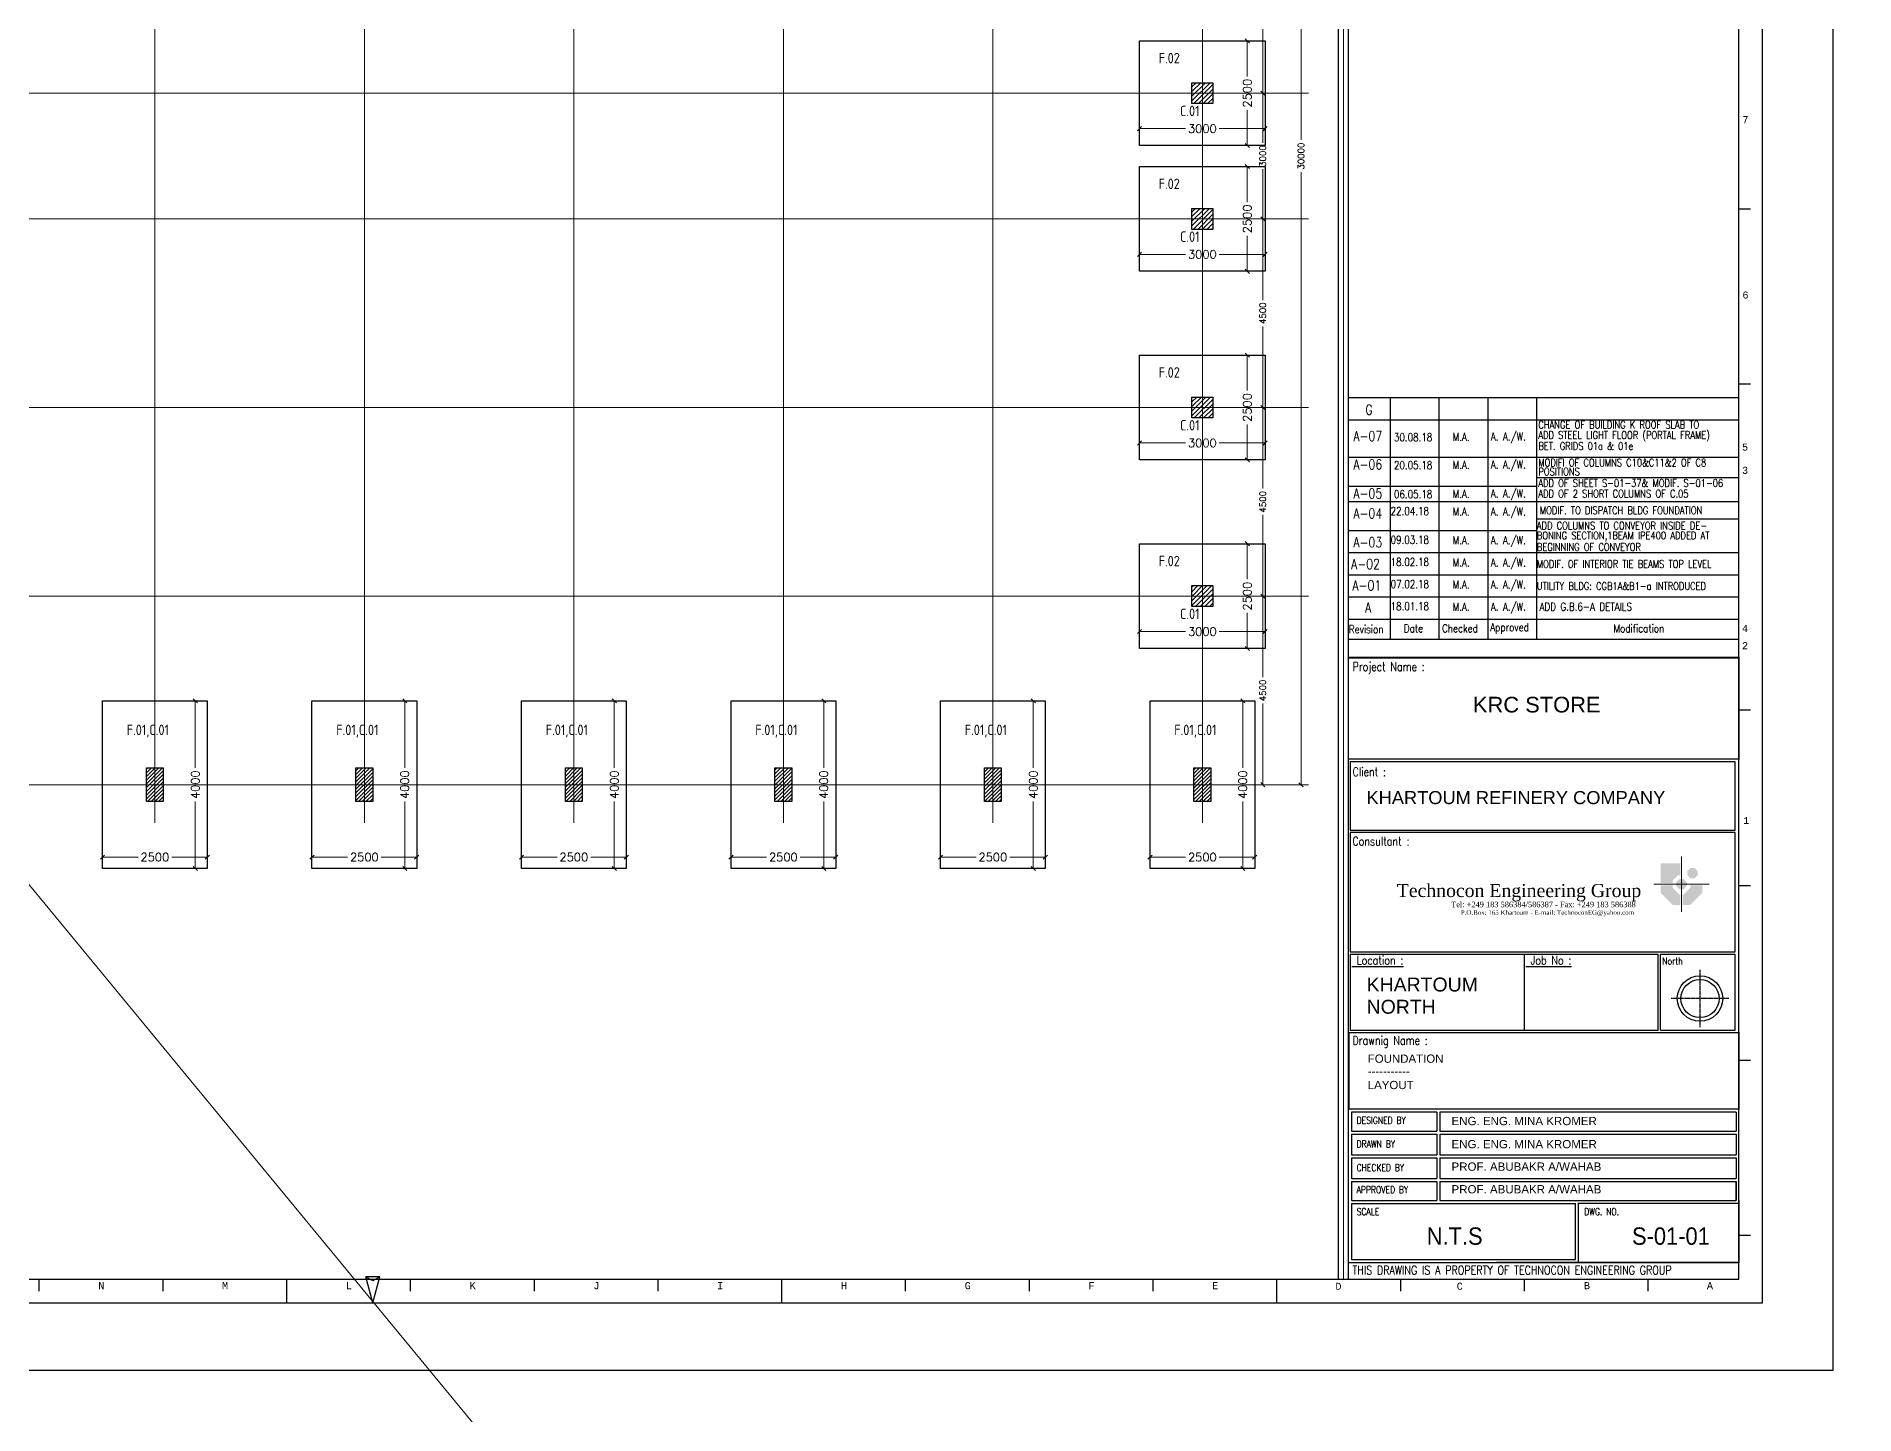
# Model space of a CAD drawing. Header units: millimetres. Extents: x -388065 to 2372687422, y -192755 to 667797.
# Drawn here: x 1440771 to 1484166, y 513624 to 546509 of the extents above; entities that cross this region are included whole.
import ezdxf

# ---------------------------------------------------------------- set-up
doc = ezdxf.new("R2010")
doc.units = ezdxf.units.MM
doc.linetypes.add('AXES', pattern=[50.8, 31.75, -6.35, 6.35, -6.35])
doc.linetypes.add('CENTER', pattern=[2, 1.25, -0.25, 0.25, -0.25])
for name, color, linetype in [('Label', 192, 'Continuous'), ('LABLE', 5, 'Continuous'), ('LOGO', 250, 'Continuous'), ('T-BLOCK', 7, 'Continuous')]:
    doc.layers.add(name, color=color, linetype=linetype)
for name, color, linetype, lineweight in [('STR-CL', 1, 'CENTER', 9), ('STR-CONC', 3, 'Continuous', 30), ('STR-DIM', 1, 'Continuous', 9), ('STR-GRID', 248, 'Continuous', 9), ('STR-HATCH', 4, 'Continuous', 9), ('STR-STEEL_IN_SEC', 6, 'Continuous', 15), ('STR-TEXT', 7, 'Continuous', 9)]:
    doc.layers.add(name, color=color, linetype=linetype, lineweight=lineweight)
doc.styles.add('Arial', font='arial.ttf', dxfattribs={"height": 635})
doc.styles.add('MINA_MM', font='romans.shx', dxfattribs={"height": 200})
doc.styles.add('MINA_MM_LAYOUT', font='dim.shx', dxfattribs={"height": 250})
doc.styles.add('MINA_MM_S', font='romans.shx', dxfattribs={"height": 150})
doc.styles.add('MZBI', font='times.ttf', dxfattribs={"height": 0.35})
doc.styles.add('MZBOLT', font='times.ttf', dxfattribs={"height": 0.5})
doc.styles.add('ROMAND', font='romand__.ttf', dxfattribs={"height": 0.22})
doc.styles.add('STANDART', font='MONOTXT.shx')
doc.dimstyles.new('MINA_MM', dxfattribs={"dimtxt": 200, "dimasz": 100, "dimexe": 100, "dimexo": 100, "dimgap": 50, "dimtad": 0, "dimdec": 0, "dimzin": 0, "dimdsep": 46, "dimtxsty": 'MINA_MM', "dimblk": 'OBLIQUE', "dimcen": 0.09, "dimclrd": 256, "dimclre": 256, "dimclrt": 7, "dimadec": 0, "dimazin": 0, "dimtfac": 1, "dimtdec": 0, "dimtix": 1, "dimtofl": 0, "dimtmove": 0, "dimatfit": 0, "dimfxl": 1, "dimtolj": 1, "dimtzin": 0, "dimlwd": -1, "dimlwe": -1, "dimarcsym": 0})
doc.dimstyles.new('MINA_MM_S', dxfattribs={"dimtxt": 150, "dimasz": 100, "dimexe": 100, "dimexo": 100, "dimgap": 50, "dimtad": 0, "dimdec": 0, "dimzin": 0, "dimdsep": 46, "dimtxsty": 'MINA_MM_S', "dimblk": 'OBLIQUE', "dimcen": 0.09, "dimclrd": 256, "dimclre": 256, "dimclrt": 7, "dimadec": 0, "dimazin": 0, "dimtfac": 1, "dimtdec": 0, "dimtix": 1, "dimtofl": 0, "dimtmove": 0, "dimatfit": 0, "dimfxl": 1, "dimtolj": 1, "dimtzin": 0, "dimlwd": -1, "dimlwe": -1, "dimarcsym": 0})

# ---------------------------------------------------------------- blocks, each defined once
blk = doc.blocks.new('_OBLIQUE')
at = {"color": 0, "linetype": 'ByBlock'}
blk.add_line((-0.5, -0.5), (0.5, 0.5), dxfattribs=at)
blk = doc.blocks.new('*D1458')
at = {"layer": 'Defpoints', "color": 0, "ltscale": 10, "transparency": 16777216}
for p in [(1468599, 549654), (1468599, 545154), (1470041, 545154)]:
    blk.add_point(p, dxfattribs=at)
at = {"layer": 'STR-DIM', "ltscale": 10, "transparency": 16777216}
for p, q in [((1468699, 549654), (1470141, 549654)), ((1470041, 549654), (1470041, 547718)), ((1470041, 545154), (1470041, 547089)), ((1468699, 545154), (1470141, 545154))]:
    blk.add_line(p, q, dxfattribs=at)
at = {"layer": 'STR-DIM', "ltscale": 10, "transparency": 16777216, "xscale": 100, "yscale": 100, "zscale": 100}
for p, rotation in [((1470041, 549654), 90), ((1470041, 545154), 270)]:
    blk.add_blockref('_OBLIQUE', p, dxfattribs=dict(at, rotation=rotation))
at = {"layer": 'STR-DIM', "color": 7, "ltscale": 10, "transparency": 16777216, "insert": (1470041, 547404), "char_height": 150, "attachment_point": 5, "rotation": 90, "style": 'MINA_MM_S'}
blk.add_mtext('\\A1;4500', dxfattribs=at)
blk = doc.blocks.new('*D1459')
at = {"layer": 'Defpoints', "color": 0, "ltscale": 10, "transparency": 16777216}
for p in [(1468599, 545154), (1468599, 542154), (1470041, 542154)]:
    blk.add_point(p, dxfattribs=at)
at = {"layer": 'STR-DIM', "ltscale": 10, "transparency": 16777216}
for p, q in [((1468699, 545154), (1470141, 545154)), ((1470041, 545154), (1470041, 543968)), ((1470041, 542154), (1470041, 543339)), ((1468699, 542154), (1470141, 542154))]:
    blk.add_line(p, q, dxfattribs=at)
at = {"layer": 'STR-DIM', "ltscale": 10, "transparency": 16777216, "xscale": 100, "yscale": 100, "zscale": 100}
for p, rotation in [((1470041, 545154), 90), ((1470041, 542154), 270)]:
    blk.add_blockref('_OBLIQUE', p, dxfattribs=dict(at, rotation=rotation))
at = {"layer": 'STR-DIM', "color": 7, "ltscale": 10, "transparency": 16777216, "insert": (1470041, 543654), "char_height": 150, "attachment_point": 5, "rotation": 90, "style": 'MINA_MM_S'}
blk.add_mtext('\\A1;3000', dxfattribs=at)
blk = doc.blocks.new('*D1460')
at = {"layer": 'Defpoints', "color": 0, "ltscale": 10, "transparency": 16777216}
for p in [(1468599, 542154), (1468599, 537654), (1470041, 537654)]:
    blk.add_point(p, dxfattribs=at)
at = {"layer": 'STR-DIM', "ltscale": 10, "transparency": 16777216}
for p, q in [((1468699, 542154), (1470141, 542154)), ((1470041, 542154), (1470041, 540218)), ((1470041, 537654), (1470041, 539589)), ((1468699, 537654), (1470141, 537654))]:
    blk.add_line(p, q, dxfattribs=at)
at = {"layer": 'STR-DIM', "ltscale": 10, "transparency": 16777216, "xscale": 100, "yscale": 100, "zscale": 100}
for p, rotation in [((1470041, 542154), 90), ((1470041, 537654), 270)]:
    blk.add_blockref('_OBLIQUE', p, dxfattribs=dict(at, rotation=rotation))
at = {"layer": 'STR-DIM', "color": 7, "ltscale": 10, "transparency": 16777216, "insert": (1470041, 539904), "char_height": 150, "attachment_point": 5, "rotation": 90, "style": 'MINA_MM_S'}
blk.add_mtext('\\A1;4500', dxfattribs=at)
blk = doc.blocks.new('*D1461')
at = {"layer": 'Defpoints', "color": 0, "ltscale": 10, "transparency": 16777216}
for p in [(1468599, 537654), (1468599, 533154), (1470041, 533154)]:
    blk.add_point(p, dxfattribs=at)
at = {"layer": 'STR-DIM', "ltscale": 10, "transparency": 16777216}
for p, q in [((1468699, 537654), (1470141, 537654)), ((1470041, 537654), (1470041, 535718)), ((1470041, 533154), (1470041, 535089)), ((1468699, 533154), (1470141, 533154))]:
    blk.add_line(p, q, dxfattribs=at)
at = {"layer": 'STR-DIM', "ltscale": 10, "transparency": 16777216, "xscale": 100, "yscale": 100, "zscale": 100}
for p, rotation in [((1470041, 537654), 90), ((1470041, 533154), 270)]:
    blk.add_blockref('_OBLIQUE', p, dxfattribs=dict(at, rotation=rotation))
at = {"layer": 'STR-DIM', "color": 7, "ltscale": 10, "transparency": 16777216, "insert": (1470041, 535404), "char_height": 150, "attachment_point": 5, "rotation": 90, "style": 'MINA_MM_S'}
blk.add_mtext('\\A1;4500', dxfattribs=at)
blk = doc.blocks.new('S.C.01.PLAN')
at = {"layer": 'STR-HATCH'}
h = blk.add_hatch(dxfattribs=at)
h.set_pattern_fill('ANSI31', color=256, scale=500)
h.set_pattern_definition([(45, (0, 0), (-44.194, 44.194), [])])
h.paths.add_polyline_path([(200, 150), (200, -650), (-200, -650), (-200, 150)])
at = {"layer": 'STR-CL'}
for p, q in [((0, 196), (0, -700)), ((-250, -250), (250, -250))]:
    blk.add_line(p, q, dxfattribs=at)
at = {"layer": 'STR-CONC', "ltscale": 10}
blk.add_lwpolyline([(200, 150), (200, -650), (-200, -650), (-200, 150)], close=True, dxfattribs=at)
blk = doc.blocks.new('S.C.02.PLAN')
at = {"layer": 'STR-HATCH'}
h = blk.add_hatch(dxfattribs=at)
h.set_pattern_fill('ANSI31', color=256, scale=625)
h.set_pattern_definition([(45, (-62.5, 0), (-55.243, 55.243), [])])
h.paths.add_polyline_path([(0, -250), (0, 250), (500, 250), (500, -250)])
at = {"layer": 'STR-CL'}
for p, q in [((-62.5, 0), (562.5, 0)), ((250, 312.5), (250, -312.5))]:
    blk.add_line(p, q, dxfattribs=at)
at = {"layer": 'STR-CONC', "ltscale": 10}
blk.add_lwpolyline([(0, -250), (0, 250), (500, 250), (500, -250)], close=True, dxfattribs=at)
blk = doc.blocks.new('*D1586')
at = {"layer": 'Defpoints', "color": 0, "ltscale": 10, "transparency": 16777216}
for p in [(1468599, 558652), (1468599, 528652), (1470954, 528652)]:
    blk.add_point(p, dxfattribs=at)
at = {"layer": 'STR-DIM', "ltscale": 10, "transparency": 16777216}
for p, q in [((1468699, 558652), (1471054, 558652)), ((1470954, 558652), (1470954, 544038)), ((1470954, 528652), (1470954, 543266)), ((1468699, 528652), (1471054, 528652))]:
    blk.add_line(p, q, dxfattribs=at)
at = {"layer": 'STR-DIM', "ltscale": 10, "transparency": 16777216, "xscale": 100, "yscale": 100, "zscale": 100}
for p, rotation in [((1470954, 558652), 90), ((1470954, 528652), 270)]:
    blk.add_blockref('_OBLIQUE', p, dxfattribs=dict(at, rotation=rotation))
at = {"layer": 'STR-DIM', "color": 7, "ltscale": 10, "transparency": 16777216, "insert": (1470954, 543652), "char_height": 150, "attachment_point": 5, "rotation": 90, "style": 'MINA_MM_S'}
blk.add_mtext('\\A1;30000', dxfattribs=at)
blk = doc.blocks.new('*D1737')
at = {"layer": 'Defpoints', "color": 0, "transparency": 16777216}
for p in [(1250, 2000), (964, -2000), (1250, -2000)]:
    blk.add_point(p, dxfattribs=at)
at = {"layer": 'STR-DIM', "transparency": 16777216}
for p, q in [((1150, 2000), (864, 2000)), ((964, 2000), (964, 402)), ((964, -2000), (964, -402)), ((1150, -2000), (864, -2000))]:
    blk.add_line(p, q, dxfattribs=at)
at = {"layer": 'STR-DIM', "transparency": 16777216, "xscale": 100, "yscale": 100, "zscale": 100}
for p, rotation in [((964, 2000), 90), ((964, -2000), 270)]:
    blk.add_blockref('_OBLIQUE', p, dxfattribs=dict(at, rotation=rotation))
at = {"layer": 'STR-DIM', "color": 7, "transparency": 16777216, "insert": (964, 0), "char_height": 200, "attachment_point": 5, "rotation": 90, "style": 'MINA_MM'}
blk.add_mtext('\\A1;4000', dxfattribs=at)
blk = doc.blocks.new('*D1738')
at = {"layer": 'Defpoints', "color": 0, "transparency": 16777216}
for p in [(1250, -1728), (-1250, -2000), (1250, -2000)]:
    blk.add_point(p, dxfattribs=at)
at = {"layer": 'STR-DIM', "transparency": 16777216}
for p, q in [((-1250, -1900), (-1250, -1628)), ((-1250, -1728), (-402, -1728)), ((1250, -1728), (402, -1728)), ((1250, -1900), (1250, -1628))]:
    blk.add_line(p, q, dxfattribs=at)
at = {"layer": 'STR-DIM', "transparency": 16777216, "xscale": 100, "yscale": 100, "zscale": 100, "rotation": 180}
blk.add_blockref('_OBLIQUE', (-1250, -1728), dxfattribs=at)
at = {"layer": 'STR-DIM', "transparency": 16777216, "xscale": 100, "yscale": 100, "zscale": 100}
blk.add_blockref('_OBLIQUE', (1250, -1728), dxfattribs=at)
at = {"layer": 'STR-DIM', "color": 7, "transparency": 16777216, "insert": (0, -1728), "char_height": 200, "attachment_point": 5, "style": 'MINA_MM'}
blk.add_mtext('\\A1;2500', dxfattribs=at)
blk = doc.blocks.new('*D1772')
at = {"layer": 'Defpoints', "color": 0, "transparency": 16777216}
for p in [(1500, 1250), (1071, -1250), (1500, -1250)]:
    blk.add_point(p, dxfattribs=at)
at = {"layer": 'STR-DIM', "transparency": 16777216}
for p, q in [((1400, 1250), (971, 1250)), ((1071, 1250), (1071, 402)), ((1071, -1250), (1071, -402)), ((1400, -1250), (971, -1250))]:
    blk.add_line(p, q, dxfattribs=at)
at = {"layer": 'STR-DIM', "transparency": 16777216, "xscale": 100, "yscale": 100, "zscale": 100}
for p, rotation in [((1071, 1250), 90), ((1071, -1250), 270)]:
    blk.add_blockref('_OBLIQUE', p, dxfattribs=dict(at, rotation=rotation))
at = {"layer": 'STR-DIM', "color": 7, "transparency": 16777216, "insert": (1071, 0), "char_height": 200, "attachment_point": 5, "rotation": 90, "style": 'MINA_MM'}
blk.add_mtext('\\A1;2500', dxfattribs=at)
blk = doc.blocks.new('*D1773')
at = {"layer": 'Defpoints', "color": 0, "transparency": 16777216}
for p in [(1500, -846), (-1500, -1250), (1500, -1250)]:
    blk.add_point(p, dxfattribs=at)
at = {"layer": 'STR-DIM', "transparency": 16777216}
for p, q in [((-1500, -1150), (-1500, -746)), ((-1500, -846), (-402, -846)), ((1500, -846), (402, -846)), ((1500, -1150), (1500, -746))]:
    blk.add_line(p, q, dxfattribs=at)
at = {"layer": 'STR-DIM', "transparency": 16777216, "xscale": 100, "yscale": 100, "zscale": 100, "rotation": 180}
blk.add_blockref('_OBLIQUE', (-1500, -846), dxfattribs=at)
at = {"layer": 'STR-DIM', "transparency": 16777216, "xscale": 100, "yscale": 100, "zscale": 100}
blk.add_blockref('_OBLIQUE', (1500, -846), dxfattribs=at)
at = {"layer": 'STR-DIM', "color": 7, "transparency": 16777216, "insert": (0, -846), "char_height": 200, "attachment_point": 5, "style": 'MINA_MM'}
blk.add_mtext('\\A1;3000', dxfattribs=at)
blk = doc.blocks.new('LABLE')
blk.add_line((73945, 22524), (79751, 22524))
at = {"layer": 'Label', "color": 7}
for p, q in [((80430, 0), (80430, 56070)), ((68251, 679), (68251, 55391)), ((68531, 679), (68531, 55391)), ((79751, 679), (79751, 55391)), ((80090, 31427), (79751, 31427)), ((80090, 26400), (79751, 26400)), ((68531, 26008), (79751, 26008)), ((79751, 679), (79751, 17025)), ((80090, 17025), (79751, 17025)), ((68524, 15634), (79751, 15634)), ((68531, 15634), (79751, 15634)), ((79751, 11997), (80090, 11997)), ((79751, 6970), (80090, 6970)), ((79751, 2946), (79751, 1158)), ((79751, 1943), (80090, 1943)), ((79751, 1158), (72787, 1158)), ((679, 679), (79751, 679)), ((30911, 340), (30911, 679)), ((34468, 340), (34468, 679)), ((38025, 0), (38025, 679)), ((40697, 745), (40298, 745)), ((40498, 0), (40298, 745)), ((40498, 630), (40298, 745)), ((40498, 0), (40697, 745)), ((40697, 745), (40498, 630)), ((41582, 340), (41582, 679)), ((45139, 340), (45139, 679)), ((48696, 340), (48696, 679)), ((52253, 0), (52253, 679)), ((55809, 340), (55809, 679)), ((59366, 340), (59366, 679)), ((62923, 340), (62923, 679)), ((66480, 0), (66480, 679)), ((68531, 679), (79751, 679)), ((70037, 340), (70037, 679)), ((73594, 340), (73594, 679)), ((77151, 340), (77151, 679)), ((0, 0), (80430, 0))]:
    blk.add_line(p, q, dxfattribs=at)
at = {"layer": 'Label', "color": 253, "linetype": 'Continuous'}
for p, q in [((69745, 19073), (69745, 26008)), ((71145, 19073), (71145, 26008)), ((72545, 19073), (72545, 26008)), ((73945, 19073), (73945, 26008)), ((68531, 25372), (79751, 25372)), ((68531, 24300), (79751, 24300)), ((73945, 23711), (79751, 23711)), ((68531, 23464), (73945, 23464)), ((68531, 23020), (79751, 23020)), ((68531, 22192), (73945, 22192)), ((68531, 21556), (79751, 21556)), ((68531, 20920), (79751, 20920)), ((68531, 20284), (79751, 20284))]:
    blk.add_line(p, q, dxfattribs=at)
at = {"layer": 'Label', "color": 7, "linetype": 'Continuous'}
for p, q in [((68531, 19648), (79751, 19648)), ((68531, 19073), (79751, 19073)), ((68531, 18538), (79751, 18538)), ((79651, 15543), (68580, 15543)), ((68580, 15543), (68580, 13583)), ((68580, 13583), (79651, 13583)), ((68580, 13513), (68580, 10090)), ((68580, 10090), (79651, 10090)), ((68580, 10020), (77431, 10020)), ((73580, 10020), (73580, 7835)), ((77501, 10020), (79651, 10020)), ((77501, 7835), (79651, 7835)), ((71078, 5482), (68624, 5482)), ((68624, 5482), (68624, 4932)), ((71078, 5482), (71078, 4932)), ((79675, 5482), (71163, 5482)), ((71163, 5482), (71163, 4932)), ((79675, 5482), (79675, 4932)), ((68624, 4932), (71078, 4932)), ((68624, 4847), (68624, 4255)), ((68624, 4847), (71078, 4847)), ((71078, 4847), (71078, 4255)), ((71163, 4932), (79675, 4932)), ((71163, 4847), (79675, 4847)), ((71163, 4847), (71163, 4255)), ((79675, 4847), (79675, 4255)), ((68624, 4255), (71078, 4255)), ((71163, 4255), (79675, 4255)), ((68624, 4170), (71078, 4170)), ((68624, 4170), (68624, 3578)), ((71078, 4170), (71078, 3578)), ((71163, 4170), (79675, 4170)), ((71163, 4170), (71163, 3578)), ((79675, 4170), (79675, 3578)), ((68624, 3578), (71078, 3578)), ((68624, 3493), (68624, 2943)), ((68624, 3493), (71078, 3493)), ((71078, 3493), (71078, 2943)), ((71163, 3578), (79675, 3578)), ((71163, 3493), (79675, 3493)), ((71163, 3493), (71163, 2943)), ((77221, 3493), (79675, 3493)), ((79675, 3493), (79675, 2943)), ((68624, 2943), (71078, 2943)), ((68624, 2859), (68624, 1251)), ((68624, 2859), (75055, 2859)), ((71163, 2943), (79675, 2943)), ((75055, 1251), (75055, 2859)), ((77221, 2943), (79675, 2943)), ((68531, 1158), (79751, 1158))]:
    blk.add_line(p, q, dxfattribs=at)
at = {"layer": 'Label', "color": 240, "linetype": 'AXES'}
for p, q in [((78636, 7919), (78636, 9571)), ((79462, 8745), (77810, 8745))]:
    blk.add_line(p, q, dxfattribs=at)
at = {"layer": 'Label', "color": 7, "const_width": 30}
blk.add_lwpolyline([(68391, 679), (68391, 55391)], dxfattribs=at)
at = {"layer": 'Label', "color": 7, "const_width": 20}
for points in [[(79765, 15620), (79765, 18552), (68517, 18552), (68517, 15620)], [(79765, 5558), (79765, 7772), (68531, 7772), (68531, 5558)], [(79768, 2867), (75131, 2867), (75131, 1158), (79768, 1158)], [(79760, 2859), (75140, 2859), (75140, 1166), (79760, 1166)], [(79751, 2850), (75148, 2850), (75148, 1175), (79751, 1175)]]:
    blk.add_lwpolyline(points, close=True, dxfattribs=at)
at = {"layer": 'Label', "color": 7}
for points in [[(79758, 15627), (79758, 18545), (68524, 18545), (68524, 15627)], [(79751, 5572), (79751, 7758), (68545, 7758), (68545, 5572)]]:
    blk.add_lwpolyline(points, close=True, dxfattribs=at)
at = {"layer": 'Label', "color": 7, "linetype": 'Continuous'}
for points in [[(79651, 13583), (79651, 15543)], [(79651, 10090), (79651, 13513), (68580, 13513)], [(68580, 10020), (68580, 7835), (77431, 7835), (77431, 10020)], [(77501, 7835), (77501, 10020)], [(79651, 7835), (79651, 10020)], [(79675, 2943), (79675, 3493)], [(68624, 1251), (75055, 1251)]]:
    blk.add_lwpolyline(points, dxfattribs=at)
for major_axis, start_param, end_param in [((-652, 0), 3.141593, 9.424778), ((548, 0), 0, 6.283185)]:
    blk.add_ellipse((78636, 8745), major_axis=major_axis, ratio=1, start_param=start_param, end_param=end_param, dxfattribs=at)
at = {"layer": 'Label', "color": 7, "style": 'STANDART', "width": 1}
for s, p in [('7', (79854, 33893)), ('6', (79854, 28856)), ('5', (79843, 24487)), ('3', (79843, 23819)), ('4', (79843, 19276)), ('2', (79843, 18782)), ('1', (79877, 13762)), ('N', (32607, 394)), ('M', (36164, 394)), ('L', (39721, 394)), ('K', (43278, 394)), ('J', (46835, 394)), ('I', (50391, 394)), ('H', (53948, 394)), ('G', (57505, 394)), ('F', (61062, 394)), ('E', (64619, 394)), ('D', (68158, 377)), ('C', (71643, 377)), ('B', (75300, 394)), ('A', (78834, 394))]:
    blk.add_text(s, height=203, dxfattribs=at).set_placement(p)
at = {"layer": 'Label', "color": 7, "linetype": 'Continuous', "style": 'ROMAND', "width": 0.8}
for s, height, p in [('G', 287, (69023, 25518)), ('ADD STEEL LIGHT FLOOR (PORTAL FRAME)', 218.47, (73991, 24824)), ('CHANGE OF BUILDING K ROOF SLAB TO', 218.47, (73991, 25120)), ('A-07', 287.5, (68675, 24760)), ('30.08.18', 230, (69840, 24757)), ('M.A.', 230, (71528, 24767)), ('A. A./W.', 230, (72625, 24779)), ('BET. GRIDS 01a & 01e ', 218.47, (73991, 24509)), ('A-06', 287.5, (68675, 23946)), ('20.05.18', 230, (69840, 23953)), ('M.A.', 230, (71528, 23963)), ('A. A./W.', 230, (72625, 23976)), ('MODIFI OF COLUMNS C10&C11&2 OF C8', 218.47, (73991, 24034)), ('ADD OF SHEET S-01-37& MODIF. S-01-06', 218.47, (73991, 23445)), ('POSITIONS', 218.5, (73991, 23774)), ('A-05', 287.5, (68675, 23111)), ('06.05.18', 230, (69840, 23118)), ('M.A.', 230, (71528, 23128)), ('A. A./W.', 230, (72625, 23140)), ('ADD OF 2 SHORT COLUMNS OF C.05', 218.47, (73991, 23141)), ('A-04', 287.5, (68675, 22539)), ('22.04.18', 230, (69745, 22635)), ('M.A.', 230, (71528, 22624)), ('A. A./W.', 230, (72625, 22624)), ('MODIF. TO DISPATCH BLDG FOUNDATION', 218.47, (74034, 22661)), ('A-03', 287.5, (68675, 21709)), ('09.03.18', 230, (69745, 21808)), ('M.A.', 230, (71528, 21796)), ('A. A./W.', 230, (72625, 21796)), ('ADD COLUMNS TO CONVEYOR INSIDE DE-', 218.47, (73948, 22222)), ('BONING SECTION,1BEAM IPE400 ADDED AT ', 218.47, (73948, 21939)), ('A. A./W.', 230, (72625, 21160)), ('BEGINNING OF CONVEYOR', 218.47, (73948, 21608)), ('A-02', 287.5, (68611, 21084)), ('18.02.18', 230, (69745, 21172)), ('M.A.', 230, (71528, 21160)), ('MODIF. OF INTERIOR TIE BEAMS TOP LEVEL', 218.47, (73948, 21121)), ('A-01', 287.5, (68648, 20470)), ('07.02.18', 230, (69745, 20536)), ('M.A.', 230, (71528, 20524)), ('A. A./W.', 230, (72625, 20524)), ('UTILITY BLDG: CGB1A&B1-a INTRODUCED', 218.47, (73948, 20485)), ('A', 287, (69010, 19834)), ('18.01.18', 230, (69745, 19900)), ('M.A.', 230, (71528, 19888)), ('A. A./W.', 230, (72625, 19888)), ('ADD G.B.6-A DETAILS', 229.97, (74025, 19888)), ('Revision', 230, (68546, 19239)), ('Date', 230, (70127, 19265)), ('Checked', 230, (71225, 19265)), ('Approved', 230, (72609, 19297)), ('Modification', 229.97, (76151, 19265)), ('Project Name :', 250, (68652, 18154)), ('Client :', 250, (68652, 15135)), ('Consultant :', 250, (68650, 13141)), ('%%u Location :', 250, (68630, 9720)), ('%%u Job No :', 250, (73630, 9720)), ('North', 200, (77554, 9720)), ('Drawnig Name :', 250, (68650, 7416)), ('DESIGNED BY', 200, (68769, 5143)), ('DRAWN BY', 200, (68769, 4466)), ('CHECKED BY', 200, (68769, 3789)), ('APPROVED BY', 200, (68769, 3155)), ('SCALE', 200, (68769, 2520)), ('DWG. NO.', 200, (75309, 2520)), ('THIS DRAWING IS A PROPERTY OF TECHNOCON ENGINEERING GROUP', 250, (68650, 816))]:
    blk.add_text(s, height=height, dxfattribs=at).set_placement(p)
blk = doc.blocks.new('A$C5A6E080A')
h = blk.add_hatch(color=0)
h.paths.add_polyline_path([(9.26, 8.62), (8.62, 9.26), (7.72, 9.26), (7.09, 8.62), (7.09, 7.72), (7.72, 7.09), (8.62, 7.09), (9.26, 7.72)])
h.paths.add_polyline_path([(6.92, 6.29), (6.29, 6.92), (5.84, 6.92), (5.84, 5.84), (6.92, 5.84)])
h.paths.add_polyline_path([(5.84, 6.92), (5.39, 6.92), (4.75, 6.29), (4.75, 5.84), (5.84, 5.84)])
h.paths.add_polyline_path([(5.84, 5.84), (4.75, 5.84), (4.75, 5.39), (5.39, 4.75), (5.84, 4.75)])
h.paths.add_polyline_path([(6.92, 5.39), (6.92, 5.84), (5.84, 5.84), (5.84, 4.75), (6.29, 4.75)])
h.paths.add_polyline_path([(10.22, 4.02), (10.22, 5.62), (7.72, 5.62), (7.72, 5.06), (6.29, 3.62), (6.06, 3.62), (6.06, 1.45), (7.66, 1.45)])
h.paths.add_polyline_path([(5.62, 3.62), (5.39, 3.62), (3.95, 5.06), (3.95, 5.62), (1.45, 5.62), (1.45, 4.02), (4.02, 1.45), (5.62, 1.45)])
h.paths.add_polyline_path([(5.06, 7.72), (5.62, 7.72), (5.62, 10.22), (4.02, 10.22), (1.45, 10.22), (1.45, 6.06), (3.95, 6.06), (3.95, 6.62)])
at = {"lineweight": 5}
for p, q in [((5.84, 11.68), (5.84, 0)), ((0, 5.84), (11.68, 5.84))]:
    blk.add_line(p, q, dxfattribs=at)
blk = doc.blocks.new('TEG')
at = {"color": 0, "xscale": 0.1101681463324624, "yscale": 0.1101681463324624, "zscale": 0.1101681463324624}
blk.add_blockref('A$C5A6E080A', (870.503, 200.47), dxfattribs=at)
at = {"layer": 'LABLE', "color": 0, "style": 'MZBI'}
blk.add_text('Technocon Engineering Group ', height=0.3044, dxfattribs=at).set_placement((864.515, 200.814))
at = {"layer": 'LABLE', "style": 'MZBOLT'}
for s, height, p in [('Tel: +249 183 586384/586387 - Fax: +249 183 586388', 0.12866, (865.782, 200.578)), ('P.O.Box: 165 Khartoum - E-mail: TechnoconEG@yahoo.com', 0.10582, (866.006, 200.401))]:
    blk.add_text(s, height=height, dxfattribs=at).set_placement(p)
blk = doc.blocks.new('*D1566')
at = {"layer": 'Defpoints', "color": 0, "ltscale": 10, "transparency": 16777216}
for p in [(1468599, 533154), (1470041, 533154), (1468599, 528654)]:
    blk.add_point(p, dxfattribs=at)
at = {"layer": 'STR-DIM', "ltscale": 10, "transparency": 16777216}
for p, q in [((1468699, 533154), (1470141, 533154)), ((1470041, 533154), (1470041, 531218)), ((1470041, 528654), (1470041, 530589)), ((1468699, 528654), (1470141, 528654))]:
    blk.add_line(p, q, dxfattribs=at)
at = {"layer": 'STR-DIM', "ltscale": 10, "transparency": 16777216, "xscale": 100, "yscale": 100, "zscale": 100}
for p, rotation in [((1470041, 533154), 90), ((1470041, 528654), 270)]:
    blk.add_blockref('_OBLIQUE', p, dxfattribs=dict(at, rotation=rotation))
at = {"layer": 'STR-DIM', "color": 7, "ltscale": 10, "transparency": 16777216, "insert": (1470041, 530904), "char_height": 150, "attachment_point": 5, "rotation": 90, "style": 'MINA_MM_S'}
blk.add_mtext('\\A1;4500', dxfattribs=at)
blk = doc.blocks.new('F.01_canteen')
at = {"layer": 'STR-CONC'}
blk.add_lwpolyline([(-1250, 2000), (1250, 2000), (1250, -2000), (-1250, -2000)], close=True, dxfattribs=at)
at = {"layer": 'STR-TEXT', "ltscale": 0.1, "insert": (-167.5, 1279.1), "char_height": 250, "attachment_point": 5, "rotation": 0.00009, "style": 'MINA_MM_LAYOUT'}
blk.add_mtext('\\A1;F.01,C.01', dxfattribs=at)
at = {"layer": 'STR-DIM'}
dim = blk.add_linear_dim(base=(964.3, -2000), p1=(1250, 2000), p2=(1250, -2000), angle=89.99999, dimstyle='MINA_MM', dxfattribs=at)
dim.commit()
dim.dimension.update_dxf_attribs({"geometry": '*D1737', "text_midpoint": (964.3, 0), "dimtype": 160})
dim = blk.add_linear_dim(base=(1250, -1728), p1=(-1250, -2000), p2=(1250, -2000), angle=359.99999, dimstyle='MINA_MM', dxfattribs=at)
dim.commit()
dim.dimension.update_dxf_attribs({"geometry": '*D1738', "text_midpoint": (0, -1728)})
blk = doc.blocks.new('F.02')
at = {"layer": 'STR-CONC'}
blk.add_lwpolyline([(-1500, 1250), (1500, 1250), (1500, -1250), (-1500, -1250)], close=True, dxfattribs=at)
at = {"layer": 'STR-TEXT', "ltscale": 0.1, "char_height": 250, "attachment_point": 5, "rotation": 0.00009, "style": 'MINA_MM_LAYOUT'}
for s, insert in [('\\A1;F.02', (-791, 836.4)), ('\\A1;C.01', (-300.3, -423.8))]:
    blk.add_mtext(s, dxfattribs=dict(at, insert=insert))
at = {"layer": 'STR-DIM'}
for base, p1, angle, picture, middle in [((1071.1, -1250), (1500, 1250), 89.99999, '*D1772', (1071.1, 0)), ((1500, -846), (-1500, -1250), 359.99999, '*D1773', (0, -846))]:
    dim = blk.add_linear_dim(base=base, p1=p1, p2=(1500, -1250), angle=angle, dimstyle='MINA_MM', dxfattribs=at)
    dim.commit()
    dim.dimension.update_dxf_attribs({"geometry": picture, "text_midpoint": middle})

msp = doc.modelspace()

# ---------------------------------------------------------------- linework, layer by layer
at = {"layer": 'LOGO', "ltscale": 0.1}
msp.add_lwpolyline([(1483652.8642, 514681.6744), (1483652.8642, 564050.0902), (1413755.831, 564050.0902), (1413755.831, 514681.6744)], close=True, dxfattribs=at)
at = {"layer": 'STR-GRID', "ltscale": 10}
for p, q in [((1443599.3886, 561010.2123), (1443599.3886, 527744.9019)), ((1448599.3886, 561010.2123), (1448599.3886, 527744.9019)), ((1453599.3886, 561010.2123), (1453599.3886, 527744.9019)), ((1458599.3886, 561010.2123), (1458599.3886, 527744.9019)), ((1463599.3886, 561010.2123), (1463599.3886, 527744.9019)), ((1468599.3886, 561010.2123), (1468599.3886, 527744.9019)), ((1416935.4787, 545153.6876), (1471129.1992, 545153.6876)), ((1416935.4787, 542153.6876), (1471129.1992, 542153.6876)), ((1416935.4787, 537653.6876), (1471129.1992, 537653.6876)), ((1416935.4787, 533153.6876), (1471129.1992, 533153.6876)), ((1416935.4787, 528653.6876), (1471129.1992, 528653.6876))]:
    msp.add_line(p, q, dxfattribs=at)
at = {"layer": 'STR-STEEL_IN_SEC', "color": 7, "ltscale": 0.1}
msp.add_line((1396989.2923, 579101.4319), (1584664.4846, 351706.677), dxfattribs=at)

# ---------------------------------------------------------------- block references
for name, p, xscale, yscale, zscale in [('LABLE', (1415167.6992, 516288.8606), 0.8305106339421224, 0.8305106339421224, 0.8305106339421224), ('TEG', (587306.1021, 320184.1706), 1024.773946930577, 1024.773946930577, 1024.773946930577)]:
    msp.add_blockref(name, p, dxfattribs=dict(xscale=xscale, yscale=yscale, zscale=zscale))
for name, p in [('F.02', (1468599.3886, 545153.6875)), ('S.C.02.PLAN', (1468349.3881, 545153.6875)), ('F.02', (1468599.3886, 542153.6875)), ('S.C.02.PLAN', (1468349.3881, 542153.6875)), ('F.02', (1468599.3886, 537653.6875)), ('S.C.02.PLAN', (1468349.3881, 537653.6875)), ('F.02', (1468599.3886, 533153.6875)), ('S.C.02.PLAN', (1468349.3881, 533153.6875)), ('F.01_canteen', (1443599.3886, 528653.6876)), ('F.01_canteen', (1448599.3886, 528653.6876)), ('F.01_canteen', (1453599.3886, 528653.6876)), ('F.01_canteen', (1458599.3886, 528653.6876)), ('F.01_canteen', (1463599.3886, 528653.6876)), ('F.01_canteen', (1468599.3886, 528653.6876)), ('S.C.01.PLAN', (1443599.3886, 528903.6876)), ('S.C.01.PLAN', (1448599.3886, 528903.6876)), ('S.C.01.PLAN', (1453599.3886, 528903.6876)), ('S.C.01.PLAN', (1458599.3886, 528903.6876)), ('S.C.01.PLAN', (1463599.3886, 528903.6876)), ('S.C.01.PLAN', (1468599.3886, 528903.6876))]:
    msp.add_blockref(name, p)

# ---------------------------------------------------------------- texts
at = {"layer": 'T-BLOCK', "color": 234, "style": 'Arial'}
for s, height, p in [('KRC STORE', 373.7298, (1475056.2015, 530377.2146)), ('KHARTOUM REFINERY COMPANY', 311.4415, (1472516.1513, 528190.6316)), ('KHARTOUM', 332.20427, (1472519.277, 523719.6297)), ('NORTH', 332.20427, (1472519.277, 523189.026)), ('ENG. ENG. MINA KROMER', 196.851754, (1474545.6829, 520530.3076)), ('ENG. ENG. MINA KROMER', 196.851754, (1474545.6829, 519978.5599)), ('PROF. ABUBAKR A/WAHAB', 196.851754, (1474545.683, 519442.8227)), ('PROF. ABUBAKR A/WAHAB', 196.851754, (1474545.683, 518902.2252))]:
    msp.add_text(s, height=height, dxfattribs=at).set_placement(p)
at = {"layer": 'T-BLOCK', "color": 234, "style": 'Arial', "width": 0.9}
for s, p in [('N.T.S', (1473953.3145, 517675.8)), ('S-01-01', (1478853.1092, 517675.8))]:
    msp.add_text(s, height=415.25533, dxfattribs=at).set_placement(p)
at = {"layer": 'T-BLOCK', "color": 234, "char_height": 195.79207, "attachment_point": 1, "style": 'Arial'}
for s, width, insert in [('FOUNDATION ', 3272.111967, (1472545.903, 522215.1151)), ('-----------\\PLAYOUT', 3461.019328, (1472545.903, 521912.9158))]:
    msp.add_mtext_dynamic_manual_height_columns(s, width=width, gutter_width=0.75, heights=[0], dxfattribs=dict(at, insert=insert))

# ---------------------------------------------------------------- dimensions: what is measured, and where the dimension line sits
at = {"layer": 'STR-DIM', "ltscale": 10}
for base, p1, p2, angle, picture, middle in [((1470953.9307, 528651.93), (1468599.3886, 558651.93), (1468599.3886, 528651.93), 90, '*D1586', (1470953.9307, 543651.93)), ((1470040.6179, 545153.6876), (1468599.3886, 549653.6876), (1468599.3886, 545153.6876), 90, '*D1458', (1470040.6179, 547403.6876)), ((1470040.6179, 542153.6876), (1468599.3886, 545153.6876), (1468599.3886, 542153.6876), 90, '*D1459', (1470040.6179, 543653.6876)), ((1470040.6179, 537653.6876), (1468599.3886, 542153.6876), (1468599.3886, 537653.6876), 90, '*D1460', (1470040.6179, 539903.6876)), ((1470040.6179, 533153.6875), (1468599.3886, 537653.6876), (1468599.3886, 533153.6875), 90, '*D1461', (1470040.6179, 535403.6875)), ((1470040.6179, 533153.6876), (1468599.3886, 528653.6876), (1468599.3886, 533153.6876), 270, '*D1566', (1470040.6179, 530903.6876))]:
    dim = msp.add_linear_dim(base=base, p1=p1, p2=p2, angle=angle, dimstyle='MINA_MM_S', override={"dimtmove": 1}, dxfattribs=at)
    dim.commit()
    dim.dimension.update_dxf_attribs({"geometry": picture, "text_midpoint": middle})

doc.saveas('drawing.dxf')
